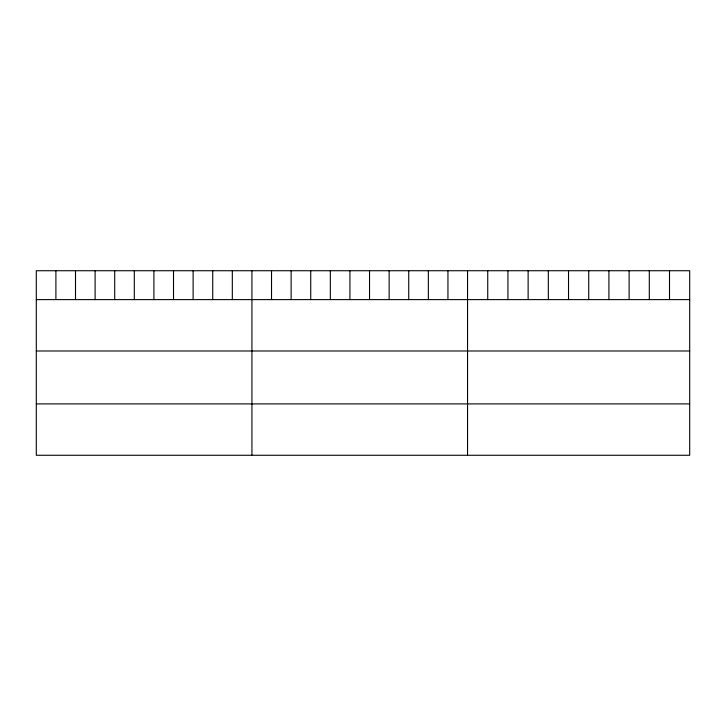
<?xml version="1.0" encoding="UTF-8"?>
<svg xmlns="http://www.w3.org/2000/svg" width="726" height="726" viewBox="0 0 726 726"><rect width="100%" height="100%" fill="white"/><g stroke="black" fill="none" stroke-linecap="round" stroke-linejoin="round"><path stroke-width="1.09" d="M689.7 299.611L689.7 455.266L36.3 455.266L36.3 270.734L689.7 270.734L689.7 299.611L36.3 299.611M36.3 350.985L689.7 350.985M36.3 403.901L689.7 403.901M669.508 270.734L669.508 299.611M649.307 270.734L649.307 299.611M629.115 270.734L629.115 299.611M608.914 270.734L608.914 299.611M588.722 270.734L588.722 299.611M568.522 270.734L568.522 299.611M548.33 270.734L548.33 299.611M528.129 270.734L528.129 299.611M507.937 270.734L507.937 299.611M487.736 270.734L487.736 299.611M467.544 270.734L467.544 455.266M447.942 270.734L447.942 299.611M428.34 270.734L428.34 299.611M408.738 270.734L408.738 299.611M389.136 270.734L389.136 299.611M369.534 270.734L369.534 299.611M349.932 270.734L349.932 299.611M330.33 270.734L330.33 299.611M310.728 270.734L310.728 299.611M291.126 270.734L291.126 299.611M271.524 270.734L271.524 299.611M251.922 270.734L251.922 455.266M232.32 270.734L232.32 299.611M212.718 270.734L212.718 299.611M193.116 270.734L193.116 299.611M173.514 270.734L173.514 299.611M153.912 270.734L153.912 299.611M134.31 270.734L134.31 299.611M114.708 270.734L114.708 299.611M95.106 270.734L95.106 299.611M75.504 270.734L75.504 299.611M55.902 270.734L55.902 299.611"/></g></svg>
